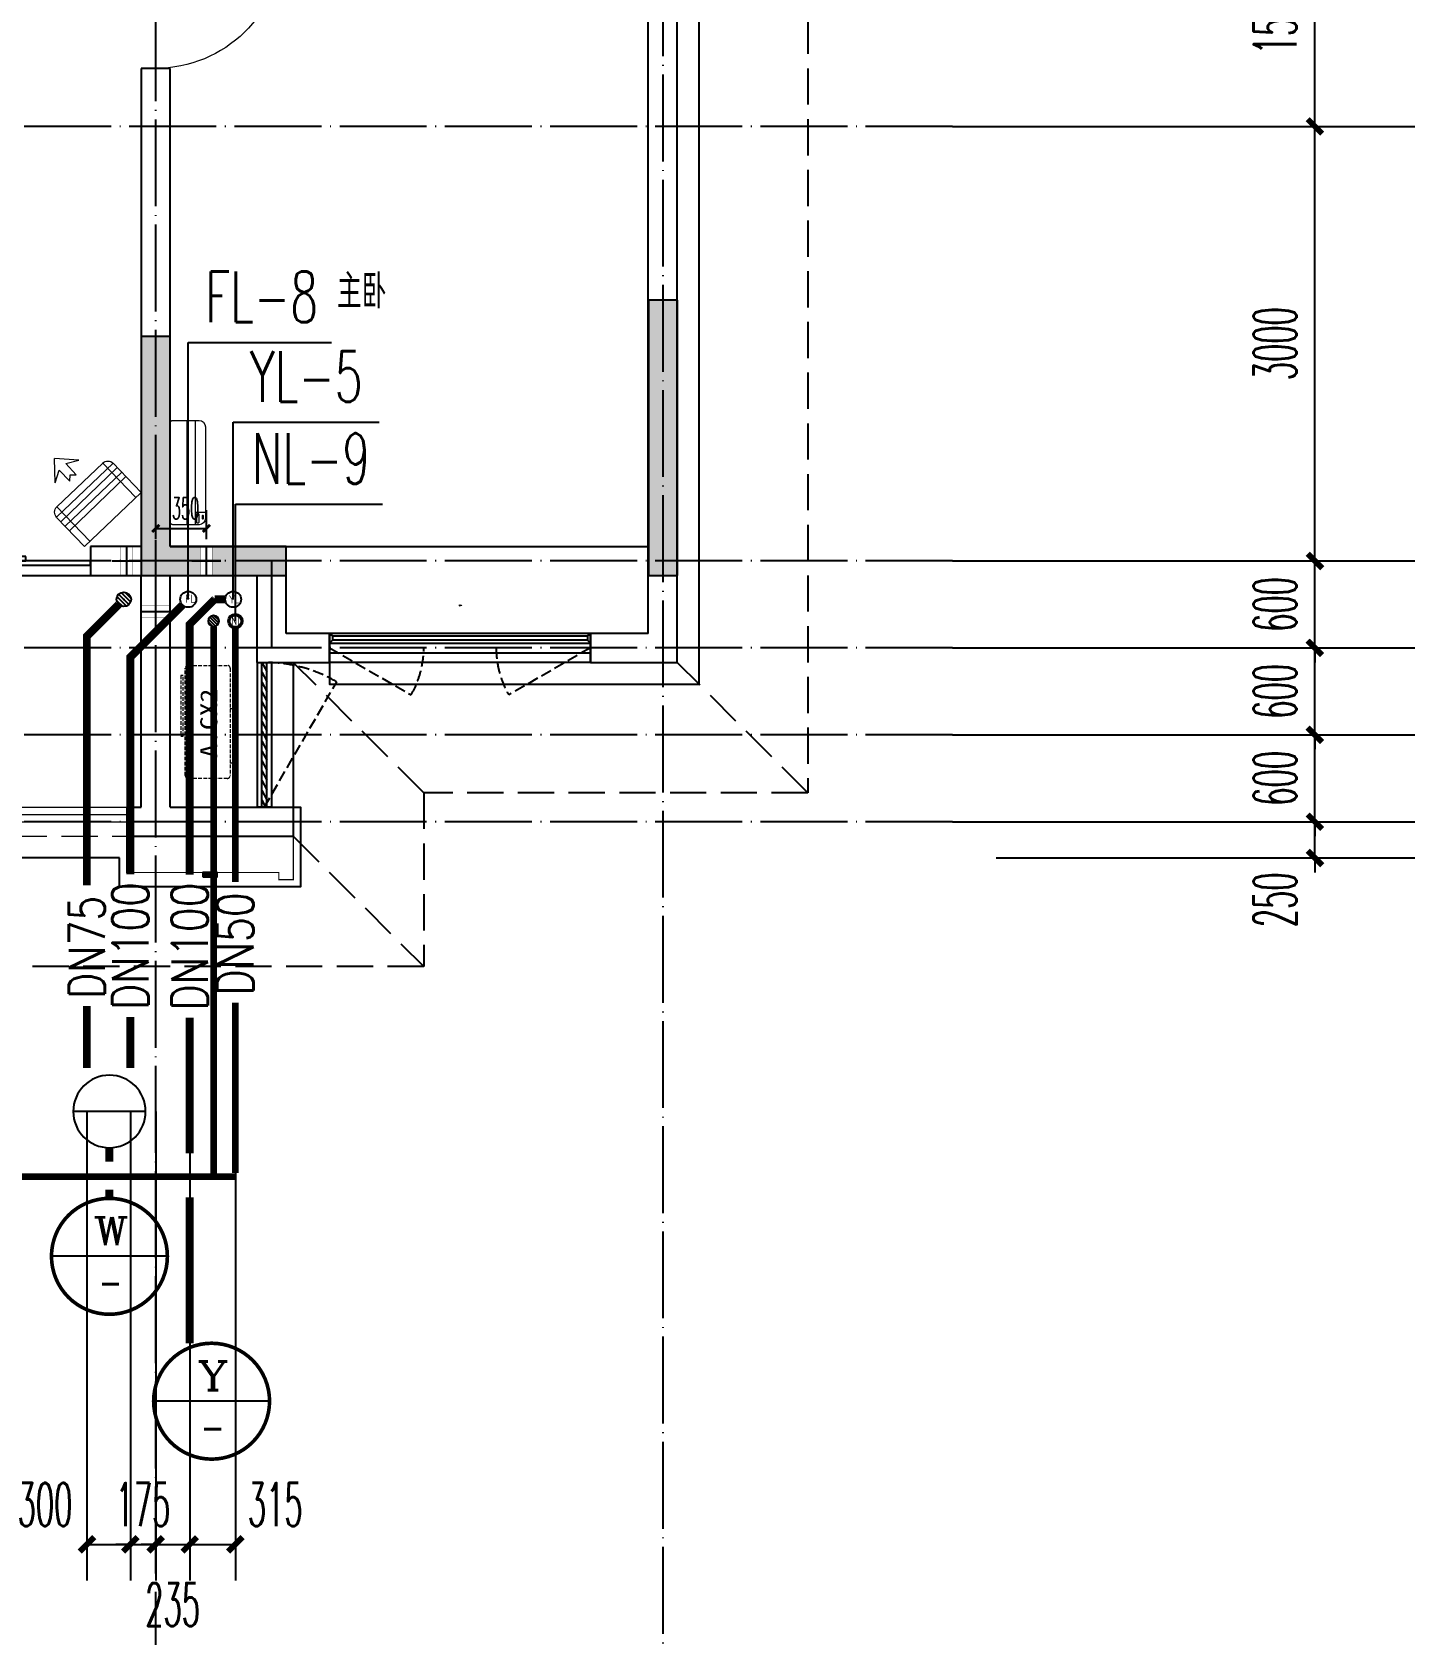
# Model space of a CAD drawing. Extents: x 27938 to 1507990, y 110129 to 923079.
# Drawn here: x 873564 to 883038, y 667017 to 678108 of the extents above; entities that cross this region are included whole.
import ezdxf
from ezdxf.enums import TextEntityAlignment as Align

# ---------------------------------------------------------------- set-up
doc = ezdxf.new("R2010")
doc.units = 0
doc.header["$LTSCALE"] = 1000
doc.header["$MEASUREMENT"] = 0
doc.linetypes.add('DASH', pattern=[0.35, 0.25, -0.1])
doc.linetypes.add('DOTE', pattern=[2.42, 2, -0.2, 0.02, -0.2])
for name, color, linetype in [('3-栏杆1', 135, 'Continuous'), ('3.5方案汇报，与郭总、侯月琴确定户型_t8$0$2020.03.04 -1安徽标准化洋房户型(UA）_t8_t8$0$看线', 154, 'Continuous'), ('AXIS', 3, 'Continuous'), ('COLUMN', 9, 'Continuous'), ('DIM_凝结', 150, 'Continuous'), ('DIM_废水', 31, 'Continuous'), ('DIM_污水', 2, 'Continuous'), ('DIM_雨水', 4, 'Continuous'), ('DOTE', 1, 'Continuous'), ('EQUIP_地漏', 7, 'Continuous'), ('LVTRY', 6, 'Continuous'), ('PIPE-凝结', 150, 'N'), ('PIPE-废水', 31, 'TG_F'), ('PIPE-污水', 2, 'W'), ('PIPE-雨水', 4, 'TG_Y'), ('PUB_HATCH', 8, 'Continuous'), ('PUB_TEXT', 4, 'Continuous'), ('TEXT_凝结', 7, 'Continuous'), ('TEXT_废水', 7, 'Continuous'), ('TEXT_雨水', 7, 'Continuous'), ('TWT_DIM', 3, 'Continuous'), ('VPIPE-凝结', 150, 'N'), ('VPIPE-废水', 31, 'Continuous'), ('VPIPE-雨水', 4, 'Y'), ('WALL', 9, 'Continuous'), ('WELL_污水', 2, 'Continuous'), ('WINDOW', 4, 'Continuous'), ('WINDOW_TEXT', 7, 'Continuous'), ('卫生间', 6, 'Continuous'), ('机电标识类', 1, 'Continuous'), ('看线', 251, 'Continuous'), ('立面', 73, 'Continuous'), ('铝合金', 144, 'Continuous')]:
    doc.layers.add(name, color=color, linetype=linetype)
for name, color, linetype, lineweight in [('平面-栏杆', 135, 'Continuous', 15), ('平面-看线', 45, 'Continuous', 15), ('平面-空调室内机', 176, 'Continuous', 9), ('平面-空调预留孔', 173, 'Continuous', 15), ('空调', 76, 'Continuous', 13)]:
    doc.layers.add(name, color=color, linetype=linetype, lineweight=lineweight)
doc.styles.add('_TCH_DIM_T3', font='SIMPLEX.shx', dxfattribs={"width": 0.494118, "bigfont": 'GBCBIG.shx'})
doc.styles.add('_TCH_WINDOW', font='SIMPLEX.shx', dxfattribs={"width": 0.7, "height": 3.5, "bigfont": 'GBCBIG.shx'})
doc.styles.add('_TWT_CIRCLE', font='COMPLEX', dxfattribs={"width": 1.1, "height": 3.5, "bigfont": 'HZTXT'})
doc.styles.add('_TWT_PIPEDN', font='SIMPLEX', dxfattribs={"width": 0.8, "height": 3.5, "bigfont": 'HZTXT'})
doc.styles.add('_TWT_SERIAL', font='SIMPLEX', dxfattribs={"width": 0.8, "height": 3.5, "bigfont": 'HZTXT'})
doc.styles.get("Standard").update_dxf_attribs({"font": 'gbenor.shx', "bigfont": 'gbcbig.shx'})
doc.styles.add('TG_LINETYPE', font='SIMPLEX', dxfattribs={"width": 0.8, "height": 3, "bigfont": 'HZTXT'})
doc.styles.add('黑体', font='simhei.ttf')
doc.linetypes.add('N', pattern='A,3,-0.2,["N",Standard,S=0.25,R=0,X=-0.1,Y=-0.115],-0.2', length=3.4)
doc.linetypes.add('TG_F', pattern='A,2,-0.3,["F",TG_LINETYPE,S=0.1,R=0,X=-0.23,Y=-0.15],0', length=2.3)
doc.linetypes.add('TG_Y', pattern='A,2,-0.229,["Y",TG_LINETYPE,S=0.1,R=0,X=-0.229,Y=-0.15],0', length=2.229)
doc.linetypes.add('W', pattern='A,3,-0.2,["W",Standard,S=0.25,R=0,X=-0.1,Y=-0.115],-0.2', length=3.4)
doc.linetypes.add('Y', pattern='A,3,-0.2,["Y",Standard,S=0.25,R=0,X=-0.1,Y=-0.115],-0.2', length=3.4)
doc.dimstyles.new('_TCH_ARCH&&100', dxfattribs={"dimtxt": 297.5, "dimasz": 100, "dimexe": 250, "dimexo": 300, "dimgap": 126.25, "dimtad": 1, "dimdec": 0, "dimzin": 0, "dimdsep": 46, "dimtxsty": '_TCH_DIM_T3', "dimblk": 'ARCHTICK', "dimcen": 0.09, "dimclrt": 4, "dimazin": 2, "dimtfac": 1, "dimtdec": 0, "dimtix": 1, "dimtmove": 2, "dimatfit": 3, "dimfxl": 100, "dimtolj": 1, "dimtzin": 0, "dimarcsym": 0})
doc.dimstyles.new('_TCH_ARCH&&50', dxfattribs={"dimtxt": 148.75, "dimasz": 50, "dimexe": 125, "dimexo": 150, "dimgap": 63.125, "dimtad": 1, "dimdec": 0, "dimzin": 0, "dimdsep": 46, "dimtxsty": '_TCH_DIM_T3', "dimblk": 'ARCHTICK', "dimcen": 0.09, "dimclrt": 4, "dimazin": 2, "dimtfac": 1, "dimtdec": 0, "dimtix": 1, "dimtmove": 2, "dimatfit": 3, "dimfxl": 100, "dimtolj": 1, "dimtzin": 0, "dimarcsym": 0})
doc.dimstyles.new('_TWT_ARCH&&100', dxfattribs={"dimtxt": 297.5, "dimasz": 100, "dimexe": 250, "dimexo": 300, "dimgap": 126.25, "dimtad": 1, "dimdec": 0, "dimzin": 0, "dimdsep": 46, "dimtxsty": '_TCH_DIM_T3', "dimblk": 'ARCHTICK', "dimcen": 0.09, "dimclrt": 7, "dimazin": 2, "dimtfac": 1, "dimtdec": 0, "dimtix": 1, "dimtmove": 2, "dimatfit": 3, "dimfxl": 1, "dimtolj": 1, "dimtzin": 0, "dimarcsym": 0})

# ---------------------------------------------------------------- blocks, each defined once
blk = doc.blocks.new('A$C148B7D8E')
at = {"layer": '卫生间', "color": 159, "linetype": 'DASH', "true_color": 0x22346e}
for p, q in [((-900, -900), (0, 0)), ((1750, -900), (2650, 0)), ((2650, -1200), (1750, -2100))]:
    blk.add_line(p, q, dxfattribs=at)
blk.add_lwpolyline([(9400, 15400), (7700, 15400), (7700, 10800), (7300, 10800), (7300, 10000), (900, 10000), (900, 9000), (-900, 9000), (-900, -900), (1750, -900), (1750, -2100), (23450, -2100), (23450, -900), (25100, -900)], dxfattribs=at)
blk = doc.blocks.new('GFDGFSDFGD')
at = {"layer": 'PUB_HATCH'}
for points in [[(470717, 367424), (470517, 367424), (470517, 365524), (470717, 365524)], [(468017, 365524), (468017, 365724), (467217, 365724), (467217, 367174), (467017, 367174), (467017, 365524)]]:
    blk.add_hatch(color=256, dxfattribs=at).paths.add_polyline_path(points)
at = {"layer": 'COLUMN', "color": 6}
for p, q in [((470717, 367424), (470517, 367424)), ((470517, 367424), (470517, 365524)), ((470717, 365524), (470717, 367424)), ((467217, 367174), (467017, 367174)), ((467017, 367174), (467017, 365524)), ((467217, 365724), (467217, 367174)), ((468017, 365724), (467217, 365724)), ((468017, 365524), (468017, 365724)), ((467017, 365524), (468017, 365524)), ((470517, 365524), (470717, 365524))]:
    blk.add_line(p, q, dxfattribs=at)
blk = doc.blocks.new('dongkong')
blk.add_wipeout([(-603756, 210771), (-603756, 210571), (-603836, 210571), (-603836, 210771)])
at = {"layer": '机电标识类', "color": 250, "linetype": 'DASH', "ltscale": 400}
for p, q in [((-603796, 210771), (-603796, 210571)), ((-603896, 210671), (-603696, 210671))]:
    blk.add_line(p, q, dxfattribs=at)
at = {"layer": '空调', "color": 6, "linetype": 'DASH', "const_width": 2}
blk.add_lwpolyline([(-603756, 210771), (-603756, 210571), (-603836, 210571), (-603836, 210771)], close=True, dxfattribs=at)
blk = doc.blocks.new('A$C001338C2')
for p, q in [((845, 304), (55, 304)), ((109, 215), (109, 304)), ((0, 249), (0, 22)), ((900, 22), (900, 249)), ((22, 0), (878, 0))]:
    blk.add_line(p, q)
at = {"lineweight": 5}
for p, q in [((900, 215), (0, 215)), ((900, 143), (0, 143))]:
    blk.add_line(p, q, dxfattribs=at)
for points in [[(73, 275), (57, 275, -0.414214), (51, 281), (51, 283, -0.414214), (57, 289), (73, 289, -0.414214), (79, 283), (79, 281, -0.414214)], [(89, 226), (22, 226, -0.414214), (17, 232), (17, 243, -0.414214), (22, 249), (89, 249, -0.414214), (95, 243), (95, 232, -0.414214)]]:
    blk.add_lwpolyline(points, format="xyb", close=True)
for centre, radius, start, end in [((55, 249), 55, 90, 180), ((845, 249), 55, 360, 90), ((22, 22), 22, 180, 270), ((878, 22), 22, 270, 360)]:
    blk.add_arc(centre, radius, start, end)
blk = doc.blocks.new('$lvtry$00000171')
at = {"color": 0}
for p, q in [((-74, 11), (-11, 74)), ((-70, -27), (27, 70)), ((-53, -53), (53, 53)), ((-27, -70), (70, 27)), ((11, -74), (74, -11))]:
    blk.add_line(p, q, dxfattribs=at)
blk.add_circle((0, 0), 75, dxfattribs=at)
blk.add_point((0, 0), dxfattribs=at)
blk = doc.blocks.new('$TwtSys$00000141')
at = {"color": 1}
for p, q in [((-47, 4), (-5, 46)), ((-47, 4), (-5, 46)), ((-44, -18), (18, 44)), ((-44, -18), (18, 44)), ((-33, -33), (33, 33)), ((-33, -33), (33, 33)), ((-16, -44), (44, 16)), ((-16, -44), (44, 16)), ((6, -46), (46, -6)), ((6, -46), (46, -6))]:
    blk.add_line(p, q, dxfattribs=at)
blk.add_circle((0, 0), 47, dxfattribs=at)
blk.add_circle((0, 0), 47, dxfattribs=at)
blk = doc.blocks.new('ferre')
at = {"layer": '平面-空调预留孔', "linetype": 'DASH', "ltscale": 0.1}
for p, q in [((93393, 115403), (93393, 115393)), ((93403, 115383), (93756, 115383)), ((93766, 115393), (93766, 115403))]:
    blk.add_line(p, q, dxfattribs=at)
blk.add_lwpolyline([(94046, 115403), (93306, 115403, -0.414214), (93286, 115423), (93286, 115693, -0.414214), (93306, 115713), (94046, 115713, -0.414214), (94066, 115693), (94066, 115423, -0.414214)], format="xyb", close=True, dxfattribs=at)
blk.add_lwpolyline([(93997, 115743), (93577, 115743), (93577, 115727), (93997, 115727)], close=True, dxfattribs=at)
for centre, start, end in [((93403, 115393), 180, 270), ((93756, 115393), 270, 0)]:
    blk.add_arc(centre, 10, start, end, dxfattribs=at)
at = {"layer": '平面-空调预留孔', "color": 251, "linetype": 'DASH', "ltscale": 0.1, "true_color": 0x636466, "style": '黑体', "width": 1.2}
blk.add_text('A.CX2', height=117, dxfattribs=at).set_placement((93428, 115492))
blk = doc.blocks.new('fergve')
at = {"layer": '平面-空调预留孔', "linetype": 'DASH', "ltscale": 0.1}
blk.add_blockref('ferre', (25670, -60416), dxfattribs=at)
blk = doc.blocks.new('dasdasf1sa2f31as32f')
for p, q in [((-116, 586), (43, 640)), ((-23, 586), (-116, 586)), ((-23, 586), (-73, 493)), ((32, 555), (-18, 463)), ((83, 477), (32, 555)), ((83, 477), (43, 640)), ((-473, 260), (-339, 504)), ((-270, 524), (-428, 237)), ((115, 208), (-359, 468)), ((135, 245), (-339, 505)), ((-270, 524), (114, 314)), ((-31, 504), (-73, 493)), ((-18, 463), (-31, 504)), ((72, 132), (-401, 392)), ((93, 169), (-381, 428)), ((0, 0), (-473, 260)), ((114, 314), (-44, 26)), ((134, 244), (0, 0))]:
    blk.add_line(p, q)
for centre, start, end in [((-294, 479), 61.2593, 151.2593), ((89, 269), 331.2593, 61.2593)]:
    blk.add_arc(centre, 51.3, start, end)
blk = doc.blocks.new('GDGDRGDGDRGDR')
at = {"layer": '平面-空调室内机', "ltscale": 0.3, "xscale": -1, "rotation": 270}
blk.add_blockref('dongkong', (256446, 1046278), dxfattribs=at)
at = {"layer": '平面-空调预留孔', "xscale": -1, "rotation": 15.00000000331026}
blk.add_blockref('dasdasf1sa2f31as32f', (466626, 442932), dxfattribs=at)
at = {"layer": '平面-空调预留孔', "rotation": 90}
blk.add_blockref('fergve', (522618, 322375), dxfattribs=at)
at = {"layer": '平面-空调室内机', "ltscale": 0.3, "xscale": -1, "rotation": 180}
blk.add_blockref('dongkong', (1070713, 653503), dxfattribs=at)
blk = doc.blocks.new('$TWTSYS$00000190')
blk.add_line((0, 0.5, 0), (0, -0.5, 0))
blk.add_circle((0, 0, 0), 0.5)
blk = doc.blocks.new('_ArchTick')
at = {"color": 0, "linetype": 'ByBlock', "const_width": 0.4}
blk.add_lwpolyline([(-0.5, -0.5), (0.5, 0.5)], dxfattribs=at)
blk = doc.blocks.new('*D673')
at = {"layer": 'Defpoints', "color": 0}
for p in [(873942, 670957), (874242, 670957), (874242, 667669)]:
    blk.add_point(p, dxfattribs=at)
at = {"layer": 'TWT_DIM', "color": 0, "lineweight": -2}
for p, q in [((873942, 670657), (873942, 667419)), ((874242, 670657), (874242, 667419)), ((873942, 667669), (874242, 667669))]:
    blk.add_line(p, q, dxfattribs=at)
at = {"layer": 'TWT_DIM', "color": 0, "lineweight": -2, "xscale": 100, "yscale": 100, "zscale": 100, "rotation": 180}
blk.add_blockref('_ArchTick', (873942, 667669), dxfattribs=at)
at = {"layer": 'TWT_DIM', "color": 0, "lineweight": -2, "xscale": 100, "yscale": 100, "zscale": 100}
blk.add_blockref('_ArchTick', (874242, 667669), dxfattribs=at)
at = {"layer": 'TWT_DIM', "color": 7, "insert": (873653, 667944), "char_height": 297.5, "attachment_point": 5, "style": '_TCH_DIM_T3'}
blk.add_mtext('\\A1;300', dxfattribs=at)
blk = doc.blocks.new('*D674')
at = {"layer": 'Defpoints', "color": 0}
for p in [(874242, 670957), (874417, 670957), (874417, 667669)]:
    blk.add_point(p, dxfattribs=at)
at = {"layer": 'TWT_DIM', "color": 0, "lineweight": -2}
for p, q in [((874242, 670657), (874242, 667419)), ((874417, 670657), (874417, 667419)), ((874242, 667669), (874142, 667669)), ((874242, 667669), (874417, 667669)), ((874417, 667669), (874517, 667669))]:
    blk.add_line(p, q, dxfattribs=at)
at = {"layer": 'TWT_DIM', "color": 0, "lineweight": -2, "xscale": 100, "yscale": 100, "zscale": 100}
blk.add_blockref('_ArchTick', (874242, 667669), dxfattribs=at)
at = {"layer": 'TWT_DIM', "color": 0, "lineweight": -2, "xscale": 100, "yscale": 100, "zscale": 100, "rotation": 180}
blk.add_blockref('_ArchTick', (874417, 667669), dxfattribs=at)
at = {"layer": 'TWT_DIM', "color": 7, "insert": (874329, 667944), "char_height": 297.5, "attachment_point": 5, "style": '_TCH_DIM_T3'}
blk.add_mtext('\\A1;175', dxfattribs=at)
blk = doc.blocks.new('*D675')
at = {"layer": 'Defpoints', "color": 0}
for p in [(874417, 670957), (874652, 670957), (874652, 667669)]:
    blk.add_point(p, dxfattribs=at)
at = {"layer": 'TWT_DIM', "color": 0, "lineweight": -2}
for p, q in [((874417, 670657), (874417, 667419)), ((874652, 670657), (874652, 667419)), ((874417, 667669), (874317, 667669)), ((874417, 667669), (874652, 667669)), ((874652, 667669), (874752, 667669))]:
    blk.add_line(p, q, dxfattribs=at)
at = {"layer": 'TWT_DIM', "color": 0, "lineweight": -2, "xscale": 100, "yscale": 100, "zscale": 100}
blk.add_blockref('_ArchTick', (874417, 667669), dxfattribs=at)
at = {"layer": 'TWT_DIM', "color": 0, "lineweight": -2, "xscale": 100, "yscale": 100, "zscale": 100, "rotation": 180}
blk.add_blockref('_ArchTick', (874652, 667669), dxfattribs=at)
at = {"layer": 'TWT_DIM', "color": 7, "insert": (874534, 667253), "char_height": 297.5, "attachment_point": 5, "style": '_TCH_DIM_T3'}
blk.add_mtext('\\A1;235', dxfattribs=at)
blk = doc.blocks.new('*D676')
at = {"layer": 'Defpoints', "color": 0}
for p in [(874652, 670957), (874967, 670957), (874967, 667669)]:
    blk.add_point(p, dxfattribs=at)
at = {"layer": 'TWT_DIM', "color": 0, "lineweight": -2}
for p, q in [((874652, 670657), (874652, 667419)), ((874967, 670657), (874967, 667419)), ((874652, 667669), (874967, 667669))]:
    blk.add_line(p, q, dxfattribs=at)
at = {"layer": 'TWT_DIM', "color": 0, "lineweight": -2, "xscale": 100, "yscale": 100, "zscale": 100, "rotation": 180}
blk.add_blockref('_ArchTick', (874652, 667669), dxfattribs=at)
at = {"layer": 'TWT_DIM', "color": 0, "lineweight": -2, "xscale": 100, "yscale": 100, "zscale": 100}
blk.add_blockref('_ArchTick', (874967, 667669), dxfattribs=at)
at = {"layer": 'TWT_DIM', "color": 7, "insert": (875242, 667944), "char_height": 297.5, "attachment_point": 5, "style": '_TCH_DIM_T3'}
blk.add_mtext('\\A1;315', dxfattribs=at)
blk = doc.blocks.new('*D786')
at = {"layer": 'AXIS', "color": 0, "lineweight": -2}
for p, q in [((882417, 672657), (882417, 672757)), ((880217, 672657), (882667, 672657)), ((882417, 672407), (882417, 672657)), ((880217, 672407), (882667, 672407)), ((882417, 672407), (882417, 672307))]:
    blk.add_line(p, q, dxfattribs=at)
at = {"layer": 'Defpoints', "color": 0}
for p in [(879917, 672657), (882417, 672657), (879917, 672407)]:
    blk.add_point(p, dxfattribs=at)
at = {"layer": 'AXIS', "color": 0, "lineweight": -2, "xscale": 100, "yscale": 100, "zscale": 100}
for p, rotation in [((882417, 672657), 270), ((882417, 672407), 90)]:
    blk.add_blockref('_ArchTick', p, dxfattribs=dict(at, rotation=rotation))
at = {"layer": 'AXIS', "color": 4, "insert": (882142, 672118), "char_height": 297.5, "attachment_point": 5, "rotation": 90, "style": '_TCH_DIM_T3'}
blk.add_mtext('\\A1;250', dxfattribs=at)
blk = doc.blocks.new('*D787')
at = {"layer": 'AXIS', "color": 0, "lineweight": -2}
for p, q in [((882417, 673257), (882417, 673357)), ((880217, 673257), (882667, 673257)), ((882417, 672657), (882417, 673257)), ((880217, 672657), (882667, 672657)), ((882417, 672657), (882417, 672557))]:
    blk.add_line(p, q, dxfattribs=at)
at = {"layer": 'Defpoints', "color": 0}
for p in [(879917, 673257), (882417, 673257), (879917, 672657)]:
    blk.add_point(p, dxfattribs=at)
at = {"layer": 'AXIS', "color": 0, "lineweight": -2, "xscale": 100, "yscale": 100, "zscale": 100}
for p, rotation in [((882417, 673257), 270), ((882417, 672657), 90)]:
    blk.add_blockref('_ArchTick', p, dxfattribs=dict(at, rotation=rotation))
at = {"layer": 'AXIS', "color": 4, "insert": (882142, 672957), "char_height": 297.5, "attachment_point": 5, "rotation": 90, "style": '_TCH_DIM_T3'}
blk.add_mtext('\\A1;600', dxfattribs=at)
blk = doc.blocks.new('*D788')
at = {"layer": 'AXIS', "color": 0, "lineweight": -2}
for p, q in [((882417, 673857), (882417, 673957)), ((880217, 673857), (882667, 673857)), ((882417, 673257), (882417, 673857)), ((880217, 673257), (882667, 673257)), ((882417, 673257), (882417, 673157))]:
    blk.add_line(p, q, dxfattribs=at)
at = {"layer": 'Defpoints', "color": 0}
for p in [(879917, 673857), (882417, 673857), (879917, 673257)]:
    blk.add_point(p, dxfattribs=at)
at = {"layer": 'AXIS', "color": 0, "lineweight": -2, "xscale": 100, "yscale": 100, "zscale": 100}
for p, rotation in [((882417, 673857), 270), ((882417, 673257), 90)]:
    blk.add_blockref('_ArchTick', p, dxfattribs=dict(at, rotation=rotation))
at = {"layer": 'AXIS', "color": 4, "insert": (882142, 673557), "char_height": 297.5, "attachment_point": 5, "rotation": 90, "style": '_TCH_DIM_T3'}
blk.add_mtext('\\A1;600', dxfattribs=at)
blk = doc.blocks.new('*D789')
at = {"layer": 'AXIS', "color": 0, "lineweight": -2}
for p, q in [((882417, 674457), (882417, 674557)), ((880217, 674457), (882667, 674457)), ((882417, 673857), (882417, 674457)), ((880217, 673857), (882667, 673857)), ((882417, 673857), (882417, 673757))]:
    blk.add_line(p, q, dxfattribs=at)
at = {"layer": 'Defpoints', "color": 0}
for p in [(879917, 674457), (882417, 674457), (879917, 673857)]:
    blk.add_point(p, dxfattribs=at)
at = {"layer": 'AXIS', "color": 0, "lineweight": -2, "xscale": 100, "yscale": 100, "zscale": 100}
for p, rotation in [((882417, 674457), 270), ((882417, 673857), 90)]:
    blk.add_blockref('_ArchTick', p, dxfattribs=dict(at, rotation=rotation))
at = {"layer": 'AXIS', "color": 4, "insert": (882142, 674157), "char_height": 297.5, "attachment_point": 5, "rotation": 90, "style": '_TCH_DIM_T3'}
blk.add_mtext('\\A1;600', dxfattribs=at)
blk = doc.blocks.new('*D790')
at = {"layer": 'AXIS', "color": 0, "lineweight": -2}
for p, q in [((880217, 677457), (882667, 677457)), ((882417, 674457), (882417, 677457)), ((880217, 674457), (882667, 674457))]:
    blk.add_line(p, q, dxfattribs=at)
at = {"layer": 'Defpoints', "color": 0}
for p in [(879917, 677457), (882417, 677457), (879917, 674457)]:
    blk.add_point(p, dxfattribs=at)
at = {"layer": 'AXIS', "color": 0, "lineweight": -2, "xscale": 100, "yscale": 100, "zscale": 100}
for p, rotation in [((882417, 677457), 90), ((882417, 674457), 270)]:
    blk.add_blockref('_ArchTick', p, dxfattribs=dict(at, rotation=rotation))
at = {"layer": 'AXIS', "color": 4, "insert": (882142, 675957), "char_height": 297.5, "attachment_point": 5, "rotation": 90, "style": '_TCH_DIM_T3'}
blk.add_mtext('\\A1;3000', dxfattribs=at)
blk = doc.blocks.new('*D791')
at = {"layer": 'AXIS', "color": 0, "lineweight": -2}
for p, q in [((880217, 678957), (882667, 678957)), ((882417, 677457), (882417, 678957)), ((880217, 677457), (882667, 677457))]:
    blk.add_line(p, q, dxfattribs=at)
at = {"layer": 'Defpoints', "color": 0}
for p in [(879917, 678957), (882417, 678957), (879917, 677457)]:
    blk.add_point(p, dxfattribs=at)
at = {"layer": 'AXIS', "color": 0, "lineweight": -2, "xscale": 100, "yscale": 100, "zscale": 100}
for p, rotation in [((882417, 678957), 90), ((882417, 677457), 270)]:
    blk.add_blockref('_ArchTick', p, dxfattribs=dict(at, rotation=rotation))
at = {"layer": 'AXIS', "color": 4, "insert": (882142, 678207), "char_height": 297.5, "attachment_point": 5, "rotation": 90, "style": '_TCH_DIM_T3'}
blk.add_mtext('\\A1;1500', dxfattribs=at)
blk = doc.blocks.new('*D801')
at = {"layer": 'AXIS', "color": 0, "lineweight": -2}
for p, q in [((880217, 688457), (883467, 688457)), ((883217, 672407), (883217, 688457)), ((880217, 672407), (883467, 672407))]:
    blk.add_line(p, q, dxfattribs=at)
at = {"layer": 'Defpoints', "color": 0}
for p in [(879917, 688457), (883217, 688457), (879917, 672407)]:
    blk.add_point(p, dxfattribs=at)
at = {"layer": 'AXIS', "color": 0, "lineweight": -2, "xscale": 100, "yscale": 100, "zscale": 100}
for p, rotation in [((883217, 688457), 90), ((883217, 672407), 270)]:
    blk.add_blockref('_ArchTick', p, dxfattribs=dict(at, rotation=rotation))
at = {"layer": 'AXIS', "color": 4, "insert": (882942, 680432), "char_height": 297.5, "attachment_point": 5, "rotation": 90, "style": '_TCH_DIM_T3'}
blk.add_mtext('\\A1;16050', dxfattribs=at)
blk = doc.blocks.new('*D818')
at = {"layer": 'Defpoints', "color": 0}
for p in [(874767, 674682), (874417, 674457), (874767, 674457)]:
    blk.add_point(p, dxfattribs=at)
at = {"layer": '平面-空调预留孔', "color": 0, "lineweight": -2}
for p, q in [((874417, 674607), (874417, 674807)), ((874767, 674607), (874767, 674807)), ((874417, 674682), (874767, 674682))]:
    blk.add_line(p, q, dxfattribs=at)
at = {"layer": '平面-空调预留孔', "color": 0, "lineweight": -2, "xscale": 50, "yscale": 50, "zscale": 50, "rotation": 180}
blk.add_blockref('_ArchTick', (874417, 674682), dxfattribs=at)
at = {"layer": '平面-空调预留孔', "color": 0, "lineweight": -2, "xscale": 50, "yscale": 50, "zscale": 50}
blk.add_blockref('_ArchTick', (874767, 674682), dxfattribs=at)
at = {"layer": '平面-空调预留孔', "color": 4, "insert": (874623, 674820), "char_height": 148.8, "attachment_point": 5, "style": '_TCH_DIM_T3'}
blk.add_mtext('\\A1;350', dxfattribs=at)
blk = doc.blocks.new('$DorLib2D$00000138')
at = {"color": 0, "linetype": 'Continuous'}
for p, q in [((-0.2875, 0), (-0.2875, 0.1538)), ((-0.2875, 0.1538), (0, 0.1538)), ((0, 0.1538), (0, 0)), ((0.2875, 0.1538), (0, 0.1538)), ((0.2875, 0), (0.2875, 0.1538)), ((-0.5, -0.1399), (-0.5, 0)), ((-0.5, 0), (-0.2188, 0)), ((0, 0), (-0.2875, 0)), ((-0.2188, 0), (-0.2188, -0.1399)), ((0, 0), (0.2875, 0)), ((0.2188, 0), (0.2188, -0.1399)), ((0.5, 0), (0.2188, 0)), ((0.5, 0), (0.5, -0.1946)), ((0.5, -0.1399), (0.5, 0)), ((-0.2188, -0.1399), (-0.5, -0.1399)), ((0.2188, -0.1399), (0.5, -0.1399)), ((-0.1857, -0.186), (-0.037, -0.186)), ((-0.037, -0.186), (-0.1019, -0.2583)), ((-0.1019, -0.2583), (-0.1019, -0.186)), ((0.1857, -0.186), (0.037, -0.186)), ((0.037, -0.186), (0.1019, -0.2583)), ((0.1019, -0.2583), (0.1019, -0.186))]:
    blk.add_line(p, q, dxfattribs=at)
blk = doc.blocks.new('$DorLib2D$00000001')
for p, q in [((0.45, 0.975), (0.5, 0.975)), ((0.45, 0), (0.45, 0.975)), ((0.5, 0), (0.5, 0.975)), ((0.5, 0), (0.45, 0))]:
    blk.add_line(p, q)
at = {"lineweight": 13}
blk.add_arc((0.475, 0), 0.975, 91.4693, 180, dxfattribs=at)
blk = doc.blocks.new('$WINLIB2D$00000001')
at = {"color": 0}
for points in [[(-0.5, 0.5), (-0.5, -0.5)], [(-0.5, 0.5), (0.5, 0.5)], [(0.5, -0.5), (0.5, 0.5)], [(0.5, 0.1667), (-0.5, 0.1667)], [(0.5, -0.1667), (-0.5, -0.1667)], [(-0.5, -0.5), (0.5, -0.5)]]:
    blk.add_lwpolyline(points, dxfattribs=at)
blk = doc.blocks.new('$WINLIB2D$00000039')
at = {"color": 0}
for points in [[(-0.5, 0.5), (-0.5, -0.5)], [(0.5, 0.5), (-0.5, 0.5)], [(0.5, -0.5), (0.5, 0.5)], [(-0.5, 0.167), (0.5, 0.167)], [(-0.384, -0.167), (-0.448, 0.167)], [(-0.316, -0.167), (-0.38, 0.167)], [(-0.248, -0.167), (-0.312, 0.167)], [(-0.18, -0.167), (-0.244, 0.167)], [(-0.112, -0.167), (-0.176, 0.167)], [(-0.044, -0.167), (-0.108, 0.167)], [(0.024, -0.167), (-0.04, 0.167)], [(0.092, -0.167), (0.028, 0.167)], [(0.16, -0.167), (0.096, 0.167)], [(0.228, -0.167), (0.164, 0.167)], [(0.296, -0.167), (0.232, 0.167)], [(0.364, -0.167), (0.3, 0.167)], [(0.432, -0.167), (0.368, 0.167)], [(0.5, -0.167), (0.436, 0.167)], [(-0.452, -0.167), (-0.5, 0.084)], [(-0.5, -0.167), (0.5, -0.167)], [(0.5, -0.5), (-0.5, -0.5)]]:
    blk.add_lwpolyline(points, dxfattribs=at)

msp = doc.modelspace()

# ---------------------------------------------------------------- hatches: boundary and pattern name
at = {"layer": 'PIPE-凝结'}
for points in [[(874816.6, 672542.2), (874800.7, 672526.3), (874794.1, 672532.9)], [(874816.6, 672542.2), (874794.1, 672542.2), (874794.1, 672532.9)]]:
    msp.add_hatch(color=256, dxfattribs=at).paths.add_polyline_path(points)
at = {"layer": '立面'}
h = msp.add_hatch(dxfattribs=at)
h.set_pattern_fill('ANSI31', color=8, scale=2)
h.set_pattern_definition([(45, (-13483.731, -123288.2912), (-2.24506403, 2.24506403), [])])
h.paths.add_polyline_path([(874741.6, 672277.2), (874841.6, 672277.2), (874841.6, 672307.2), (874741.6, 672307.2)])

# ---------------------------------------------------------------- linework, layer by layer
at = {"color": 8, "const_width": 8}
msp.add_lwpolyline([(875366.6, 672557.2), (875366.6, 672257.2), (875266.6, 672257.2), (875266.6, 672307.2), (874216.6, 672307.2), (874216.6, 672557.2)], dxfattribs=at)
at = {"layer": '3-栏杆1', "color": 8}
for p, q in [((875636.8, 673939.4), (875616.6, 673957.2)), ((875616.6, 673957.2), (875636.8, 673939.4)), ((875636.8, 673910.1), (875616.6, 673890.3)), ((875616.6, 673890.3), (875636.8, 673910.1)), ((875636.8, 673939.3), (877396.3, 673939.4)), ((875636.8, 673939.4), (875636.8, 673910.1)), ((877396.3, 673910.1), (875636.8, 673910)), ((877396.3, 673939.4), (877416.6, 673957.2)), ((877416.6, 673957.2), (877396.3, 673939.4)), ((877396.3, 673939.4), (877396.3, 673910.1)), ((877416.6, 673890.3), (877396.3, 673910.1))]:
    msp.add_line(p, q, dxfattribs=at)
at = {"layer": '3.5方案汇报，与郭总、侯月琴确定户型_t8$0$2020.03.04 -1安徽标准化洋房户型(UA）_t8_t8$0$看线', "color": 8, "ltscale": 10}
msp.add_line((875316.6, 674557.2), (877816.6, 674557.2), dxfattribs=at)
at = {"layer": 'AXIS', "color": 8}
for p, q in [((879916.6, 677457.2), (883916.6, 677457.2)), ((879916.6, 674457.2), (883916.6, 674457.2)), ((879916.6, 673857.2), (883916.6, 673857.2)), ((879916.6, 673257.2), (883916.6, 673257.2)), ((879916.6, 672657.2), (883916.6, 672657.2))]:
    msp.add_line(p, q, dxfattribs=at)
at = {"layer": 'DIM_废水'}
msp.add_line((874641.6, 675964.8), (875629.4, 675964.8), dxfattribs=at)
at = {"layer": 'DIM_污水'}
msp.add_line((874497.6, 669657.2), (873697.6, 669657.2), dxfattribs=at)
at = {"layer": 'DIM_污水', "const_width": 25}
msp.add_lwpolyline([(874497.6, 669657.2, 1), (873697.6, 669657.2, 1)], format="xyb", close=True, dxfattribs=at)
at = {"layer": 'DIM_雨水'}
for p, q in [((874951.6, 675414.7), (875958.5, 675414.7)), ((875202.6, 668657.2), (874402.6, 668657.2))]:
    msp.add_line(p, q, dxfattribs=at)
at = {"layer": 'DIM_雨水', "const_width": 25}
msp.add_lwpolyline([(875202.6, 668657.2, 1), (874402.6, 668657.2, 1)], format="xyb", close=True, dxfattribs=at)
at = {"layer": 'DOTE', "color": 169, "linetype": 'DOTE', "ltscale": 0.3}
for p, q in [((877916.6, 690157.2), (877916.6, 666975.2)), ((879916.6, 677457.2), (825916.6, 677457.2)), ((875216.6, 674457.2), (875216.6, 673857.2)), ((879916.6, 672657.2), (825916.6, 672657.2))]:
    msp.add_line(p, q, dxfattribs=at)
at = {"layer": 'PIPE-凝结', "ltscale": 0.5, "const_width": 45}
for points in [[(874966.6, 672392.2), (874966.6, 672241.8)], [(874966.6, 671408.4), (874966.6, 670232.8)], [(853216.6, 670207.2), (874966.6, 670207.2)]]:
    msp.add_lwpolyline(points, dxfattribs=at)
at = {"layer": 'PIPE-废水', "ltscale": 0.5, "const_width": 55}
for points in [[(873941.6, 670957.2), (873941.6, 671384.9)], [(874241.6, 670957.2), (874241.6, 671308.1)]]:
    msp.add_lwpolyline(points, dxfattribs=at)
at = {"layer": 'PIPE-污水', "const_width": 55}
for points in [[(874097.2, 670407.2), (874097.1, 670310.8)], [(874096.8, 670118.3), (874096.7, 670057.2)]]:
    msp.add_lwpolyline(points, dxfattribs=at)
at = {"layer": 'PIPE-雨水', "ltscale": 0.5, "const_width": 55}
for points in [[(874651.6, 670367), (874651.6, 671304.9)], [(874651.6, 669057.2), (874651.6, 670064.8)]]:
    msp.add_lwpolyline(points, dxfattribs=at)
at = {"layer": 'VPIPE-凝结', "color": 8}
msp.add_circle((874966.6, 674042.2), 40, dxfattribs=at)
at = {"layer": 'VPIPE-废水', "color": 8}
msp.add_circle((874641.6, 674192.2), 55, dxfattribs=at)
at = {"layer": 'VPIPE-雨水', "color": 8}
msp.add_circle((874951.6, 674192.2), 55, dxfattribs=at)
at = {"layer": 'WALL', "color": 8}
for p, q in [((878016.6, 673757.2), (878016.6, 678957.2)), ((877816.6, 673957.2), (877816.6, 678857.2)), ((874516.6, 677857.2), (874316.6, 677857.2)), ((875316.6, 673957.2), (875316.6, 674557.2)), ((875116.6, 673757.2), (875116.6, 674357.2)), ((875616.6, 673957.2), (875316.6, 673957.2)), ((875616.6, 673757.2), (875616.6, 673957.2)), ((877816.6, 673957.2), (877416.6, 673957.2)), ((877416.6, 673957.2), (877416.6, 673757.2)), ((875116.6, 673757.2), (875616.6, 673757.2)), ((877416.6, 673757.2), (878016.6, 673757.2)), ((875366.6, 672757.2), (875366.6, 672557.2)), ((874216.6, 672557.2), (874416.6, 672557.2)), ((874416.6, 672557.2), (875366.6, 672557.2))]:
    msp.add_line(p, q, dxfattribs=at)
at = {"layer": 'WINDOW', "color": 8, "linetype": 'DASH', "ltscale": 0.3}
for points in [[(875616.6, 673857.2), (876179.7, 673532.5, 0.1314846), (876266.6, 673857.2)], [(877416.6, 673857.2), (876853.4, 673532.5, -0.1314846), (876766.6, 673857.2)], [(875166.6, 672757.2), (875666.6, 673623.2, 0.1316525), (875166.6, 673757.2)]]:
    msp.add_lwpolyline(points, format="xyb", dxfattribs=at)
at = {"layer": '平面-栏杆', "color": 8}
for points in [[(869566.6, 672707.2), (874216.6, 672707.2)], [(869566.6, 672657.2), (874216.6, 672657.2)]]:
    msp.add_lwpolyline(points, dxfattribs=at)
at = {"layer": '平面-看线', "color": 8}
msp.add_lwpolyline([(869566.6, 672757.2), (874216.6, 672757.2)], dxfattribs=at)
at = {"layer": '平面-看线', "color": 8, "linetype": 'DASH'}
msp.add_lwpolyline([(869566.6, 672557.2), (874216.6, 672557.2)], dxfattribs=at)
at = {"layer": '看线', "color": 8}
for points in [[(875616.6, 673757.2), (875616.6, 673607.2), (878166.6, 673607.2), (878166.6, 682007.2), (876516.5, 682007.2), (876516.5, 681857.2)], [(875366.6, 672757.2), (875416.6, 672757.2), (875416.6, 672207.2), (874166.6, 672207.2), (874166.6, 672407.2)]]:
    msp.add_lwpolyline(points, dxfattribs=at)
at = {"layer": '看线', "color": 8, "ltscale": 0.5}
for points in [[(875366.6, 673757.2), (875366.6, 672757.2)], [(874166.6, 672407.2), (869566.6, 672407.2)]]:
    msp.add_lwpolyline(points, dxfattribs=at)
at = {"layer": '立面', "color": 8}
msp.add_lwpolyline([(874741.6, 672277.2), (874841.6, 672277.2), (874841.6, 672307.2), (874741.6, 672307.2)], close=True, dxfattribs=at)
at = {"layer": '铝合金', "color": 8}
msp.add_lwpolyline([(874741.6, 672277.2), (874841.6, 672277.2), (874841.6, 672307.2), (874741.6, 672307.2)], close=True, dxfattribs=at)

# ---------------------------------------------------------------- block references
at = {"color": 8, "xscale": -1}
msp.add_blockref('A$C148B7D8E', (878016.6, 673757.2), dxfattribs=at)
at = {"color": 8}
msp.add_blockref('GFDGFSDFGD', (407300, 308833.4), dxfattribs=at)
at = {"layer": 'EQUIP_地漏', "color": 8, "xscale": 0.8, "yscale": -0.8, "zscale": 0.8, "rotation": 180}
msp.add_blockref('$TwtSys$00000141', (874816.6, 674042.2), dxfattribs=at)
at = {"layer": 'LVTRY', "color": 8, "xscale": 0.6666666667107825, "yscale": 0.6666666667107825, "rotation": 269.9999999939778}
msp.add_blockref('$lvtry$00000171', (874196.6, 674192.2), dxfattribs=at)
at = {"layer": 'WELL_污水', "xscale": -500, "yscale": 500, "zscale": 500, "rotation": 270}
msp.add_blockref('$TWTSYS$00000190', (874097.6, 670657.2), dxfattribs=at)
at = {"layer": 'WINDOW', "color": 8}
ref = msp.add_blockref('$DorLib2D$00000001', (874416.6, 678307.2), dxfattribs=dict(at, xscale=900, yscale=-900, zscale=900, rotation=89.99999999870155))
ref.add_attrib('A', 'M0922', (874627.5, 678300.3), dxfattribs={"layer": 'WINDOW_TEXT', "color": 8, "ltscale": 0.5, "height": 5.95, "rotation": 90, "style": '_TCH_WINDOW', "width": 0.494118})
ref = msp.add_blockref('$WINLIB2D$00000001', (876516.6, 673857.2), dxfattribs=dict(at, xscale=1800, yscale=200, zscale=1800, rotation=179.9999999950641))
ref.add_attrib('A', 'TC1817', (876509.2, 674146.7), dxfattribs={"layer": 'WINDOW_TEXT', "color": 8, "ltscale": 0.5, "height": 5.95, "rotation": 360, "style": '_TCH_WINDOW', "width": 0.494118})
at = {"layer": '平面-空调预留孔', "color": 8, "xscale": -0.800000000046565, "yscale": 0.800000000046565, "zscale": 0.800000000046565, "rotation": 269.9999997665698}
msp.add_blockref('A$C001338C2', (874516.7, 674707.2), dxfattribs=at)

# ---------------------------------------------------------------- texts
at = {"layer": 'DIM_凝结', "color": 7, "style": '_TWT_SERIAL', "width": 0.64}
msp.add_text('NL-9', height=350, dxfattribs=at).set_placement((875081.1, 674988.6))
at = {"layer": 'DIM_废水', "color": 7, "style": '_TWT_SERIAL', "width": 0.64}
msp.add_text('FL-8', height=350, dxfattribs=at).set_placement((874759.4, 676104.8))
at = {"layer": 'DIM_污水', "color": 7, "style": '_TWT_CIRCLE'}
for s, height, width, p, p2 in [('W', 193.3, 1.1, (873986.2, 669733.5), (874231.2, 669733.5)), ('-', 207, 0.855556, (874021.7, 669375.9), (874188.7, 669375.9))]:
    msp.add_text(s, height=height, dxfattribs=dict(at, width=width)).set_placement(p, p2, align=Align.FIT)
at = {"layer": 'DIM_雨水', "color": 7, "style": '_TWT_SERIAL', "width": 0.64}
msp.add_text('YL-5', height=350, dxfattribs=at).set_placement((875067.1, 675554.7))
at = {"layer": 'DIM_雨水', "color": 7, "style": '_TWT_CIRCLE'}
for s, height, width, p, p2 in [('Y', 198.8, 1.1, (874703.7, 668732.7), (874921.3, 668732.7)), ('-', 207, 0.855556, (874726.7, 668375.9), (874893.7, 668375.9))]:
    msp.add_text(s, height=height, dxfattribs=dict(at, width=width)).set_placement(p, p2, align=Align.FIT)
at = {"layer": 'PUB_TEXT', "color": 8}
msp.add_text('主卧', height=236.31, dxfattribs=at).set_placement((875668.6, 676199.7))
at = {"layer": 'TEXT_凝结', "style": '_TWT_PIPEDN', "width": 0.8}
msp.add_text('DN50', height=250, rotation=90, dxfattribs=at).set_placement((875091.6, 671458.4))
at = {"layer": 'TEXT_废水', "style": '_TWT_PIPEDN', "width": 0.8}
for s, p in [('DN75', (874066.6, 671434.9)), ('DN100', (874366.6, 671358.1))]:
    msp.add_text(s, height=250, rotation=90, dxfattribs=at).set_placement(p)
at = {"layer": 'TEXT_雨水', "style": '_TWT_PIPEDN', "width": 0.8}
msp.add_text('DN100', height=250, rotation=90, dxfattribs=at).set_placement((874776.6, 671354.9))

# ---------------------------------------------------------------- dimensions: what is measured, and where the dimension line sits
at = {"layer": 'AXIS', "color": 8}
for p1, p2, distance, picture, middle in [((879916.6, 672407.2), (879916.6, 688457.2), -3300, '*D801', (882941.6, 680432.2)), ((879916.6, 677457.2), (879916.6, 678957.2), -2500, '*D791', (882141.6, 678207.2)), ((879916.6, 674457.2), (879916.6, 677457.2), -2500, '*D790', (882141.6, 675957.2)), ((879916.6, 673857.2), (879916.6, 674457.2), -2500, '*D789', (882141.6, 674157.2)), ((879916.6, 673257.2), (879916.6, 673857.2), -2500, '*D788', (882141.6, 673557.2)), ((879916.6, 672657.2), (879916.6, 673257.2), -2500, '*D787', (882141.6, 672957.2))]:
    dim = msp.add_aligned_dim(p1=p1, p2=p2, distance=distance, dimstyle='_TCH_ARCH&&100', dxfattribs=at)
    dim.commit()
    dim.dimension.update_dxf_attribs({"geometry": picture, "text_midpoint": middle})
dim = msp.add_linear_dim(base=(882416.6, 672657.2), p1=(879916.6, 672407.2), p2=(879916.6, 672657.2), angle=90, dimstyle='_TCH_ARCH&&100', dxfattribs=at)
dim.commit()
dim.dimension.update_dxf_attribs({"geometry": '*D786', "text_midpoint": (882141.6, 672118.2), "dimtype": 129})
at = {"layer": 'TWT_DIM'}
for base, p1, p2, picture, middle in [((874241.6, 667668.8), (873941.6, 670957.2), (874241.6, 670957.2), '*D673', (873652.6, 667943.8)), ((874651.6, 667668.8), (874416.6, 670957.2), (874651.6, 670957.2), '*D675', (874534.1, 667253.1)), ((874966.6, 667668.8), (874651.6, 670957.2), (874966.6, 670957.2), '*D676', (875241.6, 667943.8))]:
    dim = msp.add_linear_dim(base=base, p1=p1, p2=p2, angle=0, dimstyle='_TWT_ARCH&&100', dxfattribs=at)
    dim.commit()
    dim.dimension.update_dxf_attribs({"geometry": picture, "text_midpoint": middle, "dimtype": 129})
dim = msp.add_aligned_dim(p1=(874241.6, 670957.2), p2=(874416.6, 670957.2), distance=-3288.3, dimstyle='_TWT_ARCH&&100', dxfattribs=at)
dim.commit()
dim.dimension.update_dxf_attribs({"geometry": '*D674', "text_midpoint": (874329.1, 667943.8)})

# ---------------------------------------------------------------- next in the draw order: block references
at = {"layer": '平面-空调室内机', "color": 8, "ltscale": 0.3, "rotation": 180}
msp.add_blockref('dongkong', (270970.6, 885128), dxfattribs=at)

# ---------------------------------------------------------------- next in the draw order: block references
at = {"layer": '平面-空调室内机', "color": 8, "ltscale": 0.3, "xscale": -1, "rotation": 180}
msp.add_blockref('dongkong', (1478562.7, 885128), dxfattribs=at)

# ---------------------------------------------------------------- next in the draw order: block references
at = {"color": 8}
msp.add_blockref('GDGDRGDGDRGDR', (407300, 231625.1), dxfattribs=at)

# ---------------------------------------------------------------- next in the draw order: hatches: boundary and pattern name
at = {"layer": 'PIPE-废水'}
for points in [[(873941.6, 673937.2), (873922.1, 673956.6), (873914.1, 673948.6)], [(873941.6, 673937.2), (873914.1, 673937.2), (873914.1, 673948.6)], [(874241.6, 673792.2), (874222.1, 673811.6), (874214.1, 673803.6)], [(874241.6, 673792.2), (874214.1, 673792.2), (874214.1, 673803.6)]]:
    msp.add_hatch(color=256, dxfattribs=at).paths.add_polyline_path(points)
at = {"layer": 'PIPE-雨水'}
for points in [[(874651.6, 674020), (874632.1, 674039.5), (874624.1, 674031.4)], [(874651.6, 674020), (874624.1, 674020), (874624.1, 674031.4)]]:
    msp.add_hatch(color=256, dxfattribs=at).paths.add_polyline_path(points)

# ---------------------------------------------------------------- next in the draw order: linework, layer by layer
at = {"layer": 'DIM_凝结'}
for p, q in [((874966.6, 674042.2), (874966.6, 674848.6)), ((874966.6, 674848.6), (875983.1, 674848.6))]:
    msp.add_line(p, q, dxfattribs=at)
at = {"layer": 'DIM_废水'}
msp.add_line((874641.6, 674192.2), (874641.6, 675964.8), dxfattribs=at)
at = {"layer": 'DIM_雨水'}
msp.add_line((874951.6, 674192.2), (874951.6, 675414.7), dxfattribs=at)
at = {"layer": 'DOTE', "color": 169, "linetype": 'DOTE', "ltscale": 0.3}
for p, q in [((874416.6, 678957.2), (874416.6, 666975.2)), ((879916.6, 674457.2), (825916.6, 674457.2)), ((879916.6, 673857.2), (825916.6, 673857.2)), ((879916.6, 673257.2), (825916.6, 673257.2))]:
    msp.add_line(p, q, dxfattribs=at)
at = {"layer": 'PIPE-凝结', "ltscale": 0.5, "const_width": 45}
for points in [[(874816.6, 670207.2), (874816.6, 674004.6)], [(874966.6, 673992.2), (874966.6, 672392.2)]]:
    msp.add_lwpolyline(points, dxfattribs=at)
at = {"layer": 'PIPE-废水', "ltscale": 0.5, "const_width": 55}
for points in [[(874161.3, 674156.9), (873941.6, 673937.2)], [(874602.7, 674153.3), (874241.6, 673792.2)], [(873941.6, 672218.2), (873941.6, 673937.2)], [(874241.6, 672293.8), (874241.6, 673792.2)]]:
    msp.add_lwpolyline(points, dxfattribs=at)
at = {"layer": 'PIPE-雨水', "ltscale": 0.5, "const_width": 55}
for points in [[(874823.7, 674192.2), (874651.6, 674020)], [(874826.4, 674194.8), (874823.7, 674192.2)], [(874896.6, 674192.2), (874823.7, 674192.2)], [(874651.6, 672290.6), (874651.6, 674020)]]:
    msp.add_lwpolyline(points, dxfattribs=at)
at = {"layer": 'VPIPE-凝结'}
msp.add_circle((874966.6, 674042.2), 50, dxfattribs=at)
at = {"layer": 'VPIPE-废水'}
msp.add_circle((874641.6, 674192.2), 55, dxfattribs=at)
at = {"layer": 'VPIPE-雨水'}
msp.add_circle((874951.6, 674192.2), 55, dxfattribs=at)
at = {"layer": 'WALL', "color": 8}
for p, q in [((874316.6, 677857.2), (874316.6, 674557.2)), ((874516.6, 674557.2), (874516.6, 677857.2)), ((874316.6, 674557.2), (873966.6, 674557.2)), ((873966.6, 674557.2), (873966.6, 674357.2)), ((874516.6, 674557.2), (875316.6, 674557.2)), ((873966.6, 674357.2), (874316.6, 674357.2)), ((874316.6, 672757.2), (874316.6, 674357.2)), ((874516.6, 674357.2), (875116.6, 674357.2)), ((874516.6, 672757.2), (874516.6, 674357.2)), ((874216.6, 672757.2), (874316.6, 672757.2)), ((874216.6, 672757.2), (874216.6, 672557.2)), ((874516.6, 672757.2), (875366.6, 672757.2))]:
    msp.add_line(p, q, dxfattribs=at)
at = {"layer": 'WINDOW', "color": 8}
msp.add_line((871866.6, 674357.2), (873966.6, 674357.2), dxfattribs=at)

# ---------------------------------------------------------------- next in the draw order: block references
ref = msp.add_blockref('$DorLib2D$00000138', (872916.6, 674457.2), dxfattribs=dict(at, xscale=2100, yscale=200, zscale=2100, rotation=1.055716874123975e-09))
ref.add_attrib('A', 'TLM2123', (872907.5, 674161.7), dxfattribs={"layer": 'WINDOW_TEXT', "color": 8, "ltscale": 0.5, "height": 5.95, "rotation": 0, "style": '_TCH_WINDOW', "width": 0.494118})
ref = msp.add_blockref('$WINLIB2D$00000039', (875166.6, 673257.2), dxfattribs=dict(at, xscale=-1000, yscale=100, zscale=-1000, rotation=270))
ref.add_attrib('A', 'BYC1020a', (874983.1, 673246.7), dxfattribs={"layer": 'WINDOW_TEXT', "color": 8, "ltscale": 0.5, "height": 5.95, "rotation": 90, "style": '_TCH_WINDOW', "width": 0.494118})

# ---------------------------------------------------------------- next in the draw order: texts
at = {"layer": 'PUB_TEXT', "color": 8}
for s, p in [('FL', (874620.3, 674168.3)), ('YL', (874921.2, 674164.2)), ('NL', (874938.6, 674014.2))]:
    msp.add_text(s, height=56, dxfattribs=at).set_placement(p)

# ---------------------------------------------------------------- next in the draw order: dimensions: what is measured, and where the dimension line sits
at = {"layer": '平面-空调预留孔', "color": 8}
dim = msp.add_linear_dim(base=(874766.8, 674682), p1=(874416.6, 674457.3), p2=(874766.8, 674457.3), angle=0, dimstyle='_TCH_ARCH&&50', dxfattribs=at)
dim.commit()
dim.dimension.update_dxf_attribs({"geometry": '*D818', "text_midpoint": (874623.2, 674819.5), "dimtype": 129})

doc.saveas('drawing.dxf')
